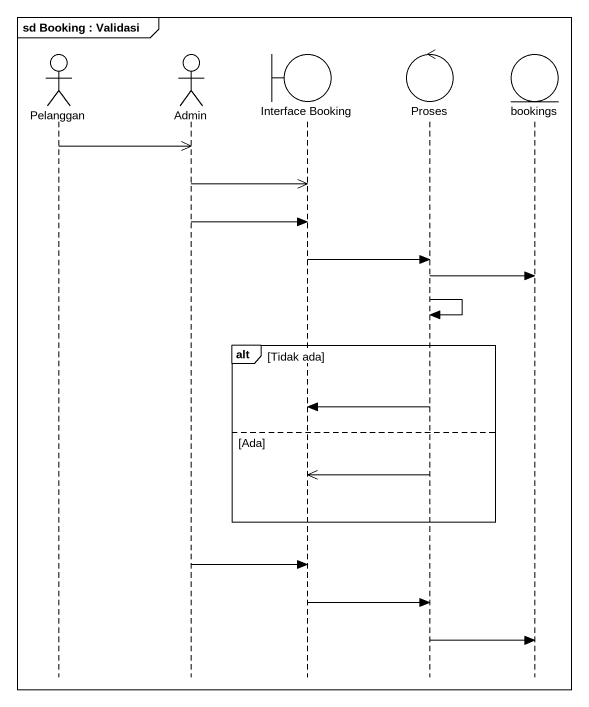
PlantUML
@startuml
mainframe sd Booking : Validasi
hide footbox
actor Pelanggan
actor Admin
boundary "Interface Booking" as Interface_Booking
control Proses
entity bookings

Pelanggan ->> Admin
Admin ->> Interface_Booking
Admin -> Interface_Booking
Interface_Booking -> Proses
Proses -> bookings
Proses -> Proses
alt Tidak ada
  Proses -> Interface_Booking
else Ada
  Proses ->> Interface_Booking
end
Admin -> Interface_Booking
Interface_Booking -> Proses
Proses -> bookings
@enduml
